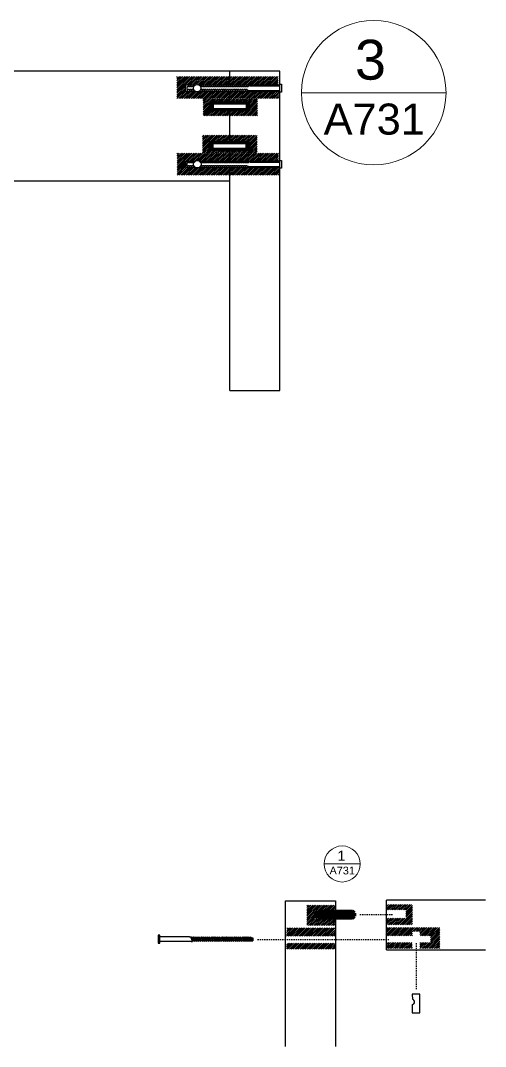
# Model space of a CAD drawing. Header units: centimetres. Extents: x -363 to 1254, y -305 to 549.
# Drawn here: x 755.7 to 802.3, y 146.5 to 249.3 of the extents above; entities that cross this region are included whole.
import ezdxf
from ezdxf.enums import TextEntityAlignment as Align

# ---------------------------------------------------------------- set-up
doc = ezdxf.new("R2010")
doc.units = ezdxf.units.CM
doc.header["$MEASUREMENT"] = 0
doc.linetypes.add('HIDDEN2', pattern=[0.1875, 0.125, -0.0625])
doc.layers.add('A-ANNO-SYMB', color=2, linetype='Continuous', lineweight=18)
for name, color, linetype in [('A-furn', 8, 'Continuous'), ('Lineeprosp', 6, 'Continuous'), ('retini', 245, 'Continuous'), ('viti', 3, 'Continuous'), ('viti e cerniere', 3, 'Continuous')]:
    doc.layers.add(name, color=color, linetype=linetype)
doc.styles.get("Standard").update_dxf_attribs({"font": 'Arial.ttf'})

# ---------------------------------------------------------------- blocks, each defined once
blk = doc.blocks.new('tassello')
at = {"layer": 'viti e cerniere', "linetype": 'ByBlock', "lineweight": 100}
for p, q in [((0, 0.51), (0.21, 0.7)), ((0, 0.51), (0, 0.18)), ((0.21, 0), (0, 0.18)), ((0.21, 0.7), (3.71, 0.7)), ((0.21, 0.7), (0.21, 0)), ((0.21, 0.7), (0.21, 0.52)), ((0.21, 0.52), (0.75, 0.52)), ((0.21, 0.35), (0.9, 0.35)), ((0.9, 0.17), (0.21, 0.17)), ((0.75, 0.52), (3.71, 0.52)), ((0.9, 0.35), (0.9, 0.35)), ((0.9, 0.35), (3.71, 0.35)), ((0.9, 0.17), (3.71, 0.17)), ((3.92, 0.51), (3.71, 0.7)), ((3.71, 0.7), (3.71, 0)), ((3.71, 0), (3.92, 0.18)), ((3.92, 0.51), (3.92, 0.18)), ((3.71, 0), (0.21, 0))]:
    blk.add_line(p, q, dxfattribs=at)

msp = doc.modelspace()

# ---------------------------------------------------------------- hatches: boundary and pattern name
at = {"layer": 'retini'}
h = msp.add_hatch(dxfattribs=at)
h.set_pattern_fill('ANSI31', color=256, angle=180)
h.set_pattern_definition([(225, (1386.3589, 403.39224), (0.088388348, -0.088388348), [])])
h.paths.add_polyline_path([(776.7, 241.53), (781.61, 241.53), (781.65, 242.26), (776.7, 242.26)])
h.paths.add_polyline_path([(776.7, 242.93), (781.57, 242.93), (781.57, 243.72), (776.7, 243.72)])
edge = h.paths.add_edge_path()
edge.add_arc((773.45, 242.59), 0.371, 244.0688, 295.9312)
edge.add_line((773.61, 242.26), (776.7, 242.26))
edge.add_line((776.7, 242.26), (776.7, 241.53))
edge.add_line((776.7, 241.53), (771.41, 241.53))
edge.add_line((771.41, 241.53), (771.41, 243.72))
edge.add_line((771.41, 243.72), (776.7, 243.72))
edge.add_line((776.7, 243.72), (776.7, 242.93))
edge.add_line((776.7, 242.93), (773.6, 242.93))
edge.add_arc((773.45, 242.59), 0.371, 425.1507, 474.8493)
edge.add_line((773.29, 242.93), (772.29, 242.93))
edge.add_line((772.29, 242.93), (772.29, 242.26))
edge.add_line((772.29, 242.26), (773.29, 242.26))
h = msp.add_hatch(dxfattribs=at)
h.set_pattern_fill('ANSI31', color=256, angle=180)
h.set_pattern_definition([(225, (1386.28938, 403.98248), (0.088388348, -0.088388348), [])])
h.paths.add_polyline_path([(776.64, 241.15), (778.7, 241.15), (778.7, 240.31), (776.64, 240.31), (776.64, 239.78), (779.5, 239.78), (779.49, 241.54), (776.64, 241.48)])
h.paths.add_polyline_path([(774.03, 239.78), (776.64, 239.78), (776.64, 240.31), (774.7, 240.31), (774.7, 241.15), (776.64, 241.15), (776.64, 241.48), (774.03, 241.53)])
h = msp.add_hatch(dxfattribs=at)
h.set_pattern_fill('ANSI31', color=256, angle=180)
h.set_pattern_definition([(225, (1386.22924, 400.02165), (0.088388348, -0.088388348), [])])
h.paths.add_polyline_path([(776.58, 237.19), (778.64, 237.19), (778.64, 236.35), (776.58, 236.35), (776.58, 236.08), (779.44, 236.04), (779.44, 237.85), (776.57, 237.85)])
h.paths.add_polyline_path([(773.97, 236.04), (776.58, 236.08), (776.58, 236.35), (774.64, 236.35), (774.64, 237.19), (776.58, 237.19), (776.57, 237.85), (773.97, 237.85)])
h = msp.add_hatch(dxfattribs=at)
h.set_pattern_fill('ANSI31', color=256, angle=180)
h.set_pattern_definition([(225, (1386.38107, 395.71001), (0.088388348, -0.088388348), [])])
h.paths.add_polyline_path([(776.73, 233.85), (781.64, 233.85), (781.68, 234.58), (776.72, 234.58)])
h.paths.add_polyline_path([(776.72, 235.25), (781.6, 235.25), (781.6, 236.04), (776.72, 236.04)])
edge = h.paths.add_edge_path()
edge.add_arc((773.47, 234.91), 0.371, 244.0688, 295.9312)
edge.add_line((773.63, 234.58), (776.72, 234.58))
edge.add_line((776.72, 234.58), (776.73, 233.85))
edge.add_line((776.73, 233.85), (771.43, 233.85))
edge.add_line((771.43, 233.85), (771.43, 236.04))
edge.add_line((771.43, 236.04), (776.72, 236.04))
edge.add_line((776.72, 236.04), (776.72, 235.25))
edge.add_line((776.72, 235.25), (773.63, 235.25))
edge.add_arc((773.47, 234.91), 0.371, 425.1507, 474.8493)
edge.add_line((773.31, 235.25), (772.32, 235.25))
edge.add_line((772.32, 235.25), (772.32, 234.58))
edge.add_line((772.32, 234.58), (773.31, 234.58))

# ---------------------------------------------------------------- linework, layer by layer
at = {"layer": 'A-ANNO-SYMB', "linetype": 'Continuous', "lineweight": 20}
for centre, radius in [((791.14, 242.11), 7.24), ((787.97, 164.76), 1.81)]:
    msp.add_circle(centre, radius, dxfattribs=at)
at = {"layer": 'A-furn'}
for p, q in [((781.72, 244.26), (577.72, 244.26)), ((776.72, 242.9), (776.72, 244.26)), ((781.72, 212.26), (781.72, 244.26)), ((776.72, 241.16), (776.72, 242.24)), ((776.72, 237.17), (776.72, 240.33)), ((776.72, 235.23), (776.72, 236.34)), ((776.72, 212.26), (776.72, 234.58)), ((577.72, 233.26), (776.72, 233.26)), ((776.72, 212.26), (781.72, 212.26)), ((782.29, 146.46), (782.29, 161.08)), ((782.29, 161.08), (787.29, 161.08)), ((787.29, 161.08), (787.32, 146.46)), ((802.33, 161.14), (792.41, 161.14)), ((792.42, 156.14), (792.41, 161.14)), ((792.42, 156.14), (802.33, 156.14))]:
    msp.add_line(p, q, dxfattribs=at)
at = {"layer": 'A-furn', "linetype": 'Continuous', "lineweight": 20}
for p, q in [((783.9, 242.11), (798.38, 242.11)), ((786.16, 164.76), (789.78, 164.76))]:
    msp.add_line(p, q, dxfattribs=at)
at = {"layer": 'Lineeprosp'}
for p, q in [((772.29, 242.24), (772.29, 242.9)), ((772.29, 242.9), (773.26, 242.89)), ((773.61, 242.9), (781.7, 242.9)), ((773.26, 242.24), (772.29, 242.24)), ((781.7, 242.24), (773.62, 242.24)), ((774.7, 241.16), (774.7, 240.33)), ((778.7, 241.16), (774.7, 241.16)), ((778.7, 240.33), (778.7, 241.16)), ((774.7, 240.33), (778.7, 240.33)), ((774.66, 237.18), (774.66, 236.34)), ((778.65, 237.17), (774.66, 237.18)), ((778.65, 236.34), (778.65, 237.17)), ((774.66, 236.34), (778.65, 236.34)), ((772.31, 234.6), (772.31, 235.25)), ((772.31, 235.25), (773.28, 235.25)), ((773.28, 234.6), (772.31, 234.6)), ((773.63, 235.26), (781.72, 235.25)), ((781.72, 234.6), (773.64, 234.6))]:
    msp.add_line(p, q, dxfattribs=at)
at = {"layer": 'retini', "linetype": 'Continuous'}
for p, q in [((784.44, 160.57), (784.5, 160.63)), ((784.44, 160.39), (784.67, 160.63)), ((784.44, 160.21), (784.85, 160.63)), ((784.44, 160.04), (785.03, 160.63)), ((784.44, 159.86), (785.2, 160.63)), ((784.44, 159.68), (785.38, 160.63)), ((784.44, 159.51), (785.56, 160.63)), ((784.44, 159.33), (785.73, 160.63)), ((785.38, 160.1), (785.91, 160.63)), ((785.56, 160.1), (786.09, 160.63)), ((785.73, 160.1), (786.26, 160.63)), ((785.91, 160.1), (786.44, 160.63)), ((786.09, 160.1), (786.62, 160.63)), ((786.27, 160.1), (786.79, 160.63)), ((786.44, 160.1), (786.97, 160.63)), ((786.62, 160.1), (787.15, 160.63)), ((786.8, 160.1), (787.3, 160.6)), ((787.3, 160.6), (787.32, 160.63)), ((792.41, 160.48), (792.62, 160.68)), ((792.42, 160.3), (792.8, 160.68)), ((792.45, 160.15), (792.97, 160.68)), ((792.62, 160.15), (793.15, 160.68)), ((792.8, 160.15), (793.33, 160.68)), ((792.98, 160.15), (793.5, 160.68)), ((793.15, 160.15), (793.68, 160.68)), ((793.33, 160.15), (793.86, 160.68)), ((793.51, 160.15), (794.03, 160.68)), ((793.68, 160.15), (794.21, 160.68)), ((793.86, 160.15), (794.39, 160.68)), ((794.04, 160.15), (794.57, 160.68)), ((794.21, 160.15), (794.74, 160.68)), ((794.35, 160.12), (794.92, 160.68)), ((794.35, 159.94), (795.02, 160.61)), ((784.44, 159.15), (785.23, 159.95)), ((784.44, 158.98), (785.23, 159.77)), ((784.44, 158.8), (785.23, 159.59)), ((786.97, 160.1), (787.3, 160.42)), ((787.15, 160.1), (787.3, 160.24)), ((793.77, 158.65), (795.02, 159.9)), ((793.95, 158.65), (795.02, 159.73)), ((794.13, 158.65), (795.02, 159.55)), ((794.35, 159.76), (795.02, 160.43)), ((794.35, 159.59), (795.02, 160.26)), ((794.35, 159.41), (795.02, 160.08)), ((784.44, 158.62), (785.23, 159.42)), ((784.59, 158.6), (785.24, 159.25)), ((784.77, 158.6), (785.42, 159.25)), ((784.94, 158.6), (785.6, 159.25)), ((785.12, 158.6), (785.77, 159.25)), ((785.3, 158.6), (785.95, 159.25)), ((785.47, 158.6), (786.13, 159.25)), ((785.65, 158.6), (786.3, 159.25)), ((785.83, 158.6), (786.48, 159.25)), ((786, 158.6), (786.66, 159.25)), ((786.18, 158.6), (786.83, 159.25)), ((786.36, 158.6), (787.01, 159.25)), ((786.53, 158.6), (787.19, 159.25)), ((786.71, 158.6), (787.3, 159.19)), ((786.89, 158.6), (787.3, 159.01)), ((787.06, 158.6), (787.3, 158.83)), ((787.24, 158.6), (787.3, 158.66)), ((792.42, 159.24), (792.48, 159.31)), ((792.42, 159.06), (792.66, 159.31)), ((792.42, 158.89), (792.84, 159.31)), ((792.42, 158.71), (793.01, 159.31)), ((792.54, 158.65), (793.19, 159.31)), ((792.71, 158.65), (793.37, 159.31)), ((792.89, 158.65), (793.54, 159.31)), ((793.07, 158.65), (793.72, 159.31)), ((793.24, 158.65), (793.9, 159.31)), ((793.42, 158.65), (794.07, 159.31)), ((793.6, 158.65), (794.25, 159.31)), ((794.31, 158.65), (795.02, 159.37)), ((794.48, 158.65), (795.02, 159.2)), ((794.66, 158.65), (795.02, 159.02)), ((794.84, 158.65), (795.02, 158.84)), ((795.01, 158.65), (795.02, 158.66)), ((783.22, 158.35), (782.39, 157.52)), ((783.04, 158.35), (782.4, 157.7)), ((782.86, 158.35), (782.41, 157.89)), ((782.69, 158.35), (782.42, 158.08)), ((782.51, 158.35), (782.44, 158.27)), ((783.39, 158.35), (782.56, 157.51)), ((783.57, 158.35), (782.73, 157.51)), ((783.75, 158.35), (782.91, 157.51)), ((783.93, 158.35), (783.09, 157.51)), ((784.1, 158.35), (783.26, 157.51)), ((784.28, 158.35), (783.44, 157.51)), ((784.46, 158.35), (783.62, 157.51)), ((784.63, 158.35), (783.79, 157.51)), ((784.81, 158.35), (783.97, 157.51)), ((784.99, 158.35), (784.15, 157.51)), ((785.16, 158.35), (784.32, 157.51)), ((785.34, 158.35), (784.5, 157.51)), ((785.52, 158.35), (784.68, 157.51)), ((785.69, 158.35), (784.85, 157.51)), ((785.87, 158.35), (785.03, 157.51)), ((786.05, 158.35), (785.21, 157.51)), ((786.22, 158.35), (785.39, 157.51)), ((786.4, 158.35), (785.56, 157.51)), ((786.58, 158.35), (785.74, 157.51)), ((786.75, 158.35), (785.92, 157.51)), ((786.93, 158.35), (786.09, 157.51)), ((787.11, 158.35), (786.27, 157.51)), ((787.28, 158.35), (786.45, 157.51)), ((787.29, 158.17), (786.62, 157.51)), ((787.29, 158), (786.8, 157.51)), ((787.29, 157.82), (786.98, 157.51)), ((787.29, 157.64), (787.15, 157.51)), ((793.11, 158.4), (792.41, 157.7)), ((792.93, 158.4), (792.41, 157.88)), ((792.76, 158.4), (792.41, 158.05)), ((792.58, 158.4), (792.41, 158.23)), ((793.29, 158.4), (792.45, 157.56)), ((793.46, 158.4), (792.63, 157.56)), ((793.64, 158.4), (792.8, 157.56)), ((793.82, 158.4), (792.98, 157.56)), ((793.99, 158.4), (793.16, 157.56)), ((794.17, 158.4), (793.33, 157.56)), ((794.35, 158.4), (793.51, 157.56)), ((794.52, 158.4), (793.69, 157.56)), ((794.7, 158.4), (793.86, 157.56)), ((794.88, 158.4), (794.04, 157.56)), ((795.05, 158.4), (794.22, 157.56)), ((795.23, 158.4), (794.39, 157.56)), ((795.41, 158.4), (794.57, 157.56)), ((795, 157.82), (794.75, 157.56)), ((795, 157.64), (794.92, 157.56)), ((795.59, 158.4), (795.17, 157.99)), ((795.76, 158.4), (795.35, 157.99)), ((795.94, 158.4), (795.52, 157.99)), ((796.12, 158.4), (795.7, 157.99)), ((796.47, 158.4), (795.75, 157.69)), ((796.29, 158.4), (795.75, 157.86)), ((796.65, 158.4), (795.81, 157.56)), ((796.82, 158.4), (795.98, 157.56)), ((797, 158.4), (796.16, 157.56)), ((797.75, 157.74), (796.29, 156.28)), ((797.18, 158.4), (796.34, 157.56)), ((797.75, 157.56), (796.47, 156.28)), ((797.35, 158.4), (796.51, 157.56)), ((797.53, 158.4), (796.69, 157.56)), ((797.71, 158.4), (796.82, 157.52)), ((797.75, 158.27), (796.82, 157.34)), ((797.75, 158.09), (796.82, 157.16)), ((797.75, 157.92), (796.82, 156.99)), ((782.94, 156.83), (782.39, 156.28)), ((782.76, 156.83), (782.39, 156.46)), ((782.58, 156.83), (782.39, 156.63)), ((782.41, 156.83), (782.39, 156.81)), ((783.11, 156.83), (782.51, 156.22)), ((783.29, 156.83), (782.69, 156.22)), ((783.47, 156.83), (782.86, 156.22)), ((783.64, 156.83), (783.04, 156.22)), ((783.82, 156.83), (783.22, 156.22)), ((784, 156.83), (783.39, 156.22)), ((784.17, 156.83), (783.57, 156.22)), ((784.35, 156.83), (783.75, 156.22)), ((784.53, 156.83), (783.93, 156.22)), ((784.7, 156.83), (784.1, 156.22)), ((784.88, 156.83), (784.28, 156.22)), ((785.06, 156.83), (784.46, 156.22)), ((785.23, 156.83), (784.63, 156.22)), ((785.41, 156.83), (784.81, 156.22)), ((785.59, 156.83), (784.99, 156.22)), ((785.76, 156.83), (785.16, 156.22)), ((785.94, 156.83), (785.34, 156.22)), ((786.12, 156.83), (785.52, 156.22)), ((786.3, 156.83), (785.69, 156.22)), ((786.47, 156.83), (785.87, 156.22)), ((786.65, 156.83), (786.05, 156.22)), ((786.83, 156.83), (786.22, 156.22)), ((787, 156.83), (786.4, 156.22)), ((787.18, 156.83), (786.58, 156.22)), ((787.29, 156.76), (786.75, 156.22)), ((787.29, 156.58), (786.93, 156.22)), ((787.29, 156.41), (787.11, 156.22)), ((793.01, 156.88), (792.41, 156.28)), ((792.83, 156.88), (792.41, 156.46)), ((792.65, 156.88), (792.41, 156.64)), ((792.48, 156.88), (792.41, 156.82)), ((793.18, 156.88), (792.58, 156.28)), ((793.36, 156.88), (792.76, 156.28)), ((793.54, 156.88), (792.93, 156.28)), ((793.71, 156.88), (793.11, 156.28)), ((793.89, 156.88), (793.29, 156.28)), ((794.07, 156.88), (793.46, 156.28)), ((794.24, 156.88), (793.64, 156.28)), ((794.42, 156.88), (793.82, 156.28)), ((794.6, 156.88), (793.99, 156.28)), ((794.77, 156.88), (794.17, 156.28)), ((794.95, 156.88), (794.35, 156.28)), ((795, 156.76), (794.52, 156.28)), ((795, 156.58), (794.7, 156.28)), ((795, 156.41), (794.88, 156.28)), ((796.19, 156.88), (795.75, 156.45)), ((796.01, 156.88), (795.75, 156.63)), ((795.83, 156.88), (795.75, 156.8)), ((796.36, 156.88), (795.76, 156.28)), ((796.54, 156.88), (795.94, 156.28)), ((796.72, 156.88), (796.12, 156.28)), ((797.75, 157.39), (796.65, 156.28)), ((797.75, 157.21), (796.82, 156.28)), ((797.75, 157.03), (797, 156.28)), ((797.75, 156.86), (797.18, 156.28)), ((797.75, 156.68), (797.35, 156.28)), ((797.75, 156.5), (797.53, 156.28)), ((787.29, 156.23), (787.28, 156.22)), ((797.75, 156.32), (797.71, 156.28))]:
    msp.add_line(p, q, dxfattribs=at)
at = {"layer": 'viti'}
for p, q in [((772.66, 242.43), (772.54, 242.43)), ((772.86, 242.43), (772.75, 242.43)), ((773.07, 242.43), (772.95, 242.43)), ((773.9, 242.43), (773.78, 242.43)), ((774.1, 242.43), (773.99, 242.43)), ((774.31, 242.43), (774.19, 242.43)), ((774.52, 242.43), (774.4, 242.43)), ((774.72, 242.43), (774.61, 242.43)), ((774.93, 242.43), (774.81, 242.43)), ((775.14, 242.43), (775.02, 242.43)), ((775.34, 242.43), (775.23, 242.43)), ((775.55, 242.43), (775.44, 242.43)), ((775.76, 242.43), (775.64, 242.43)), ((775.97, 242.43), (775.85, 242.43)), ((776.17, 242.43), (776.06, 242.43)), ((776.38, 242.43), (776.26, 242.43)), ((776.59, 242.43), (776.47, 242.43)), ((776.79, 242.43), (776.68, 242.43)), ((777, 242.43), (776.88, 242.43)), ((777.21, 242.43), (777.09, 242.43)), ((777.41, 242.43), (777.3, 242.43)), ((777.62, 242.43), (777.5, 242.43)), ((777.83, 242.43), (777.71, 242.43)), ((778.03, 242.43), (777.92, 242.43)), ((778.24, 242.43), (778.12, 242.43)), ((772.68, 234.78), (772.56, 234.78)), ((772.88, 234.78), (772.77, 234.78)), ((773.09, 234.78), (772.97, 234.78)), ((773.92, 234.78), (773.8, 234.78)), ((774.13, 234.78), (774.01, 234.78)), ((774.33, 234.78), (774.22, 234.78)), ((774.54, 234.78), (774.42, 234.78)), ((774.75, 234.78), (774.63, 234.78)), ((774.95, 234.78), (774.84, 234.78)), ((775.16, 234.78), (775.04, 234.78)), ((775.37, 234.78), (775.25, 234.78)), ((775.57, 234.78), (775.46, 234.78)), ((775.78, 234.78), (775.66, 234.78)), ((775.99, 234.78), (775.87, 234.78)), ((776.19, 234.78), (776.08, 234.78)), ((776.4, 234.78), (776.28, 234.78)), ((776.61, 234.78), (776.49, 234.78)), ((776.82, 234.78), (776.7, 234.78)), ((777.02, 234.78), (776.91, 234.78)), ((777.23, 234.78), (777.11, 234.78)), ((777.44, 234.78), (777.32, 234.78)), ((777.64, 234.78), (777.53, 234.78)), ((777.85, 234.78), (777.73, 234.78)), ((778.06, 234.78), (777.94, 234.78)), ((778.26, 234.78), (778.15, 234.78)), ((795.75, 151.7), (795, 151.7)), ((795, 151.7), (795.01, 151.18)), ((795.75, 149.83), (795.75, 151.7)), ((795, 150.65), (795, 149.83)), ((795, 149.83), (795.75, 149.83))]:
    msp.add_line(p, q, dxfattribs=at)
at = {"layer": 'viti', "linetype": 'HIDDEN2'}
for p, q in [((789.75, 159.68), (793.05, 159.68)), ((779.49, 157.18), (792.69, 157.18)), ((795.41, 152.19), (795.41, 156.82))]:
    msp.add_line(p, q, dxfattribs=at)
at = {"layer": 'viti'}
for centre in [(773.44, 242.57), (773.46, 234.93)]:
    msp.add_circle(centre, 0.371, dxfattribs=at)
msp.add_arc((794.95, 150.92), 0.274, 281.6018, 77.9586, dxfattribs=at)
at = {"layer": 'viti e cerniere'}
for p, q in [((772.52, 242.71), (772.4, 242.71)), ((772.4, 242.71), (772.4, 242.42)), ((772.4, 242.42), (772.45, 242.43)), ((772.45, 242.43), (772.45, 242.34)), ((772.54, 242.43), (772.45, 242.34)), ((772.61, 242.8), (772.52, 242.71)), ((772.61, 242.8), (772.61, 242.71)), ((772.73, 242.71), (772.61, 242.71)), ((772.66, 242.43), (772.66, 242.34)), ((772.75, 242.43), (772.66, 242.34)), ((772.82, 242.8), (772.73, 242.71)), ((772.82, 242.8), (772.82, 242.71)), ((772.94, 242.71), (772.82, 242.71)), ((772.86, 242.43), (772.86, 242.34)), ((772.95, 242.43), (772.86, 242.34)), ((773.03, 242.8), (772.94, 242.71)), ((773.03, 242.8), (773.03, 242.71)), ((773.1, 242.71), (773.03, 242.71)), ((773.07, 242.43), (773.07, 242.34)), ((773.86, 242.8), (773.86, 242.71)), ((773.97, 242.71), (773.86, 242.71)), ((773.9, 242.43), (773.9, 242.34)), ((773.99, 242.43), (773.9, 242.34)), ((774.06, 242.8), (773.97, 242.71)), ((774.06, 242.8), (774.06, 242.71)), ((774.18, 242.71), (774.06, 242.71)), ((774.1, 242.43), (774.1, 242.34)), ((774.19, 242.43), (774.1, 242.34)), ((774.27, 242.8), (774.18, 242.71)), ((774.27, 242.8), (774.27, 242.71)), ((774.39, 242.71), (774.27, 242.71)), ((774.31, 242.43), (774.31, 242.34)), ((774.4, 242.43), (774.31, 242.34)), ((774.48, 242.8), (774.39, 242.71)), ((774.48, 242.8), (774.48, 242.71)), ((774.59, 242.71), (774.48, 242.71)), ((774.52, 242.43), (774.52, 242.34)), ((774.61, 242.43), (774.52, 242.34)), ((774.68, 242.8), (774.59, 242.71)), ((774.68, 242.8), (774.68, 242.71)), ((774.8, 242.71), (774.68, 242.71)), ((774.72, 242.43), (774.72, 242.34)), ((774.81, 242.43), (774.72, 242.34)), ((774.89, 242.8), (774.8, 242.71)), ((774.89, 242.8), (774.89, 242.71)), ((775.01, 242.71), (774.89, 242.71)), ((774.93, 242.43), (774.93, 242.34)), ((775.02, 242.43), (774.93, 242.34)), ((775.1, 242.8), (775.01, 242.71)), ((775.1, 242.8), (775.1, 242.71)), ((775.21, 242.71), (775.1, 242.71)), ((775.14, 242.43), (775.14, 242.34)), ((775.23, 242.43), (775.14, 242.34)), ((775.3, 242.8), (775.21, 242.71)), ((775.3, 242.8), (775.3, 242.71)), ((775.42, 242.71), (775.3, 242.71)), ((775.34, 242.43), (775.34, 242.34)), ((775.44, 242.43), (775.34, 242.34)), ((775.51, 242.8), (775.42, 242.71)), ((775.51, 242.8), (775.51, 242.71)), ((775.63, 242.71), (775.51, 242.71)), ((775.55, 242.43), (775.55, 242.34)), ((775.64, 242.43), (775.55, 242.34)), ((775.72, 242.8), (775.63, 242.71)), ((775.72, 242.8), (775.72, 242.71)), ((775.83, 242.71), (775.72, 242.71)), ((775.76, 242.43), (775.76, 242.34)), ((775.85, 242.43), (775.76, 242.34)), ((775.92, 242.8), (775.83, 242.71)), ((775.92, 242.8), (775.92, 242.71)), ((776.04, 242.71), (775.92, 242.71)), ((775.97, 242.43), (775.97, 242.34)), ((776.06, 242.43), (775.97, 242.34)), ((776.13, 242.8), (776.04, 242.71)), ((776.13, 242.8), (776.13, 242.71)), ((776.25, 242.71), (776.13, 242.71)), ((776.17, 242.43), (776.17, 242.34)), ((776.26, 242.43), (776.17, 242.34)), ((776.34, 242.8), (776.25, 242.71)), ((776.34, 242.8), (776.34, 242.71)), ((776.46, 242.71), (776.34, 242.71)), ((776.38, 242.43), (776.38, 242.34)), ((776.47, 242.43), (776.38, 242.34)), ((776.55, 242.8), (776.46, 242.71)), ((776.55, 242.8), (776.55, 242.71)), ((776.66, 242.71), (776.55, 242.71)), ((776.59, 242.43), (776.59, 242.34)), ((776.68, 242.43), (776.59, 242.34)), ((776.75, 242.8), (776.66, 242.71)), ((776.75, 242.8), (776.75, 242.71)), ((776.87, 242.71), (776.75, 242.71)), ((776.79, 242.43), (776.79, 242.34)), ((776.88, 242.43), (776.79, 242.34)), ((776.96, 242.8), (776.87, 242.71)), ((776.96, 242.8), (776.96, 242.71)), ((777.08, 242.71), (776.96, 242.71)), ((777, 242.43), (777, 242.34)), ((777.09, 242.43), (777, 242.34)), ((777.17, 242.8), (777.08, 242.71)), ((777.17, 242.8), (777.17, 242.71)), ((777.28, 242.71), (777.17, 242.71)), ((777.21, 242.43), (777.21, 242.34)), ((777.3, 242.43), (777.21, 242.34)), ((777.37, 242.8), (777.28, 242.71)), ((777.37, 242.8), (777.37, 242.71)), ((777.49, 242.71), (777.37, 242.71)), ((777.41, 242.43), (777.41, 242.34)), ((777.5, 242.43), (777.41, 242.34)), ((777.58, 242.8), (777.49, 242.71)), ((777.58, 242.8), (777.58, 242.71)), ((777.7, 242.71), (777.58, 242.71)), ((777.62, 242.43), (777.62, 242.34)), ((777.71, 242.43), (777.62, 242.34)), ((777.79, 242.8), (777.7, 242.71)), ((777.79, 242.8), (777.79, 242.71)), ((777.9, 242.71), (777.79, 242.71)), ((777.83, 242.43), (777.83, 242.34)), ((777.92, 242.43), (777.83, 242.34)), ((777.99, 242.8), (777.9, 242.71)), ((777.99, 242.8), (777.99, 242.71)), ((778.11, 242.71), (777.99, 242.71)), ((778.03, 242.43), (778.03, 242.34)), ((778.12, 242.43), (778.03, 242.34)), ((778.2, 242.8), (778.11, 242.71)), ((778.2, 242.8), (778.2, 242.71)), ((778.32, 242.71), (778.2, 242.71)), ((778.24, 242.43), (778.24, 242.34)), ((778.33, 242.43), (778.24, 242.34)), ((778.41, 242.8), (778.32, 242.71)), ((778.45, 242.43), (778.33, 242.43)), ((778.41, 242.8), (778.41, 242.71)), ((778.52, 242.71), (778.41, 242.71)), ((778.45, 242.43), (778.45, 242.34)), ((778.56, 242.34), (778.45, 242.34)), ((778.61, 242.8), (778.52, 242.71)), ((778.56, 242.34), (781.72, 242.34)), ((778.73, 242.8), (778.61, 242.8)), ((778.73, 242.8), (781.72, 242.8)), ((772.55, 235.07), (772.42, 235.07)), ((772.42, 235.07), (772.42, 234.78)), ((772.42, 234.78), (772.47, 234.78)), ((772.47, 234.78), (772.47, 234.7)), ((772.56, 234.78), (772.47, 234.7)), ((772.64, 235.16), (772.55, 235.07)), ((772.64, 235.16), (772.64, 235.07)), ((772.75, 235.07), (772.64, 235.07)), ((772.68, 234.78), (772.68, 234.7)), ((772.77, 234.78), (772.68, 234.7)), ((772.84, 235.16), (772.75, 235.07)), ((772.84, 235.16), (772.84, 235.07)), ((772.96, 235.07), (772.84, 235.07)), ((772.88, 234.78), (772.88, 234.7)), ((772.97, 234.78), (772.88, 234.7)), ((773.05, 235.16), (772.96, 235.07)), ((773.05, 235.16), (773.05, 235.07)), ((773.12, 235.07), (773.05, 235.07)), ((773.09, 234.78), (773.09, 234.7)), ((773.88, 235.16), (773.88, 235.07)), ((774, 235.07), (773.88, 235.07)), ((773.92, 234.78), (773.92, 234.7)), ((774.01, 234.78), (773.92, 234.7)), ((774.09, 235.16), (774, 235.07)), ((774.09, 235.16), (774.09, 235.07)), ((774.2, 235.07), (774.09, 235.07)), ((774.13, 234.78), (774.13, 234.7)), ((774.22, 234.78), (774.13, 234.7)), ((774.29, 235.16), (774.2, 235.07)), ((774.29, 235.16), (774.29, 235.07)), ((774.41, 235.07), (774.29, 235.07)), ((774.33, 234.78), (774.33, 234.7)), ((774.42, 234.78), (774.33, 234.7)), ((774.5, 235.16), (774.41, 235.07)), ((774.5, 235.16), (774.5, 235.07)), ((774.62, 235.07), (774.5, 235.07)), ((774.54, 234.78), (774.54, 234.7)), ((774.63, 234.78), (774.54, 234.7)), ((774.71, 235.16), (774.62, 235.07)), ((774.71, 235.16), (774.71, 235.07)), ((774.82, 235.07), (774.71, 235.07)), ((774.75, 234.78), (774.75, 234.7)), ((774.84, 234.78), (774.75, 234.7)), ((774.91, 235.16), (774.82, 235.07)), ((774.91, 235.16), (774.91, 235.07)), ((775.03, 235.07), (774.91, 235.07)), ((774.95, 234.78), (774.95, 234.7)), ((775.04, 234.78), (774.95, 234.7)), ((775.12, 235.16), (775.03, 235.07)), ((775.12, 235.16), (775.12, 235.07)), ((775.24, 235.07), (775.12, 235.07)), ((775.16, 234.78), (775.16, 234.7)), ((775.25, 234.78), (775.16, 234.7)), ((775.33, 235.16), (775.24, 235.07)), ((775.33, 235.16), (775.33, 235.07)), ((775.44, 235.07), (775.33, 235.07)), ((775.37, 234.78), (775.37, 234.7)), ((775.46, 234.78), (775.37, 234.7)), ((775.53, 235.16), (775.44, 235.07)), ((775.53, 235.16), (775.53, 235.07)), ((775.65, 235.07), (775.53, 235.07)), ((775.57, 234.78), (775.57, 234.7)), ((775.66, 234.78), (775.57, 234.7)), ((775.74, 235.16), (775.65, 235.07)), ((775.74, 235.16), (775.74, 235.07)), ((775.86, 235.07), (775.74, 235.07)), ((775.78, 234.78), (775.78, 234.7)), ((775.87, 234.78), (775.78, 234.7)), ((775.95, 235.16), (775.86, 235.07)), ((775.95, 235.16), (775.95, 235.07)), ((776.06, 235.07), (775.95, 235.07)), ((775.99, 234.78), (775.99, 234.7)), ((776.08, 234.78), (775.99, 234.7)), ((776.15, 235.16), (776.06, 235.07)), ((776.15, 235.16), (776.15, 235.07)), ((776.27, 235.07), (776.15, 235.07)), ((776.19, 234.78), (776.19, 234.7)), ((776.28, 234.78), (776.19, 234.7)), ((776.36, 235.16), (776.27, 235.07)), ((776.36, 235.16), (776.36, 235.07)), ((776.48, 235.07), (776.36, 235.07)), ((776.4, 234.78), (776.4, 234.7)), ((776.49, 234.78), (776.4, 234.7)), ((776.57, 235.16), (776.48, 235.07)), ((776.57, 235.16), (776.57, 235.07)), ((776.68, 235.07), (776.57, 235.07)), ((776.61, 234.78), (776.61, 234.7)), ((776.7, 234.78), (776.61, 234.7)), ((776.77, 235.16), (776.68, 235.07)), ((776.77, 235.16), (776.77, 235.07)), ((776.89, 235.07), (776.77, 235.07)), ((776.82, 234.78), (776.82, 234.7)), ((776.91, 234.78), (776.82, 234.7)), ((776.98, 235.16), (776.89, 235.07)), ((776.98, 235.16), (776.98, 235.07)), ((777.1, 235.07), (776.98, 235.07)), ((777.02, 234.78), (777.02, 234.7)), ((777.11, 234.78), (777.02, 234.7)), ((777.19, 235.16), (777.1, 235.07)), ((777.19, 235.16), (777.19, 235.07)), ((777.31, 235.07), (777.19, 235.07)), ((777.23, 234.78), (777.23, 234.7)), ((777.32, 234.78), (777.23, 234.7)), ((777.4, 235.16), (777.31, 235.07)), ((777.4, 235.16), (777.4, 235.07)), ((777.51, 235.07), (777.4, 235.07)), ((777.44, 234.78), (777.44, 234.7)), ((777.53, 234.78), (777.44, 234.7)), ((777.6, 235.16), (777.51, 235.07)), ((777.6, 235.16), (777.6, 235.07)), ((777.72, 235.07), (777.6, 235.07)), ((777.64, 234.78), (777.64, 234.7)), ((777.73, 234.78), (777.64, 234.7)), ((777.81, 235.16), (777.72, 235.07)), ((777.81, 235.16), (777.81, 235.07)), ((777.93, 235.07), (777.81, 235.07)), ((777.85, 234.78), (777.85, 234.7)), ((777.94, 234.78), (777.85, 234.7)), ((778.02, 235.16), (777.93, 235.07)), ((778.02, 235.16), (778.02, 235.07)), ((778.13, 235.07), (778.02, 235.07)), ((778.06, 234.78), (778.06, 234.7)), ((778.15, 234.78), (778.06, 234.7)), ((778.22, 235.16), (778.13, 235.07)), ((778.22, 235.16), (778.22, 235.07)), ((778.34, 235.07), (778.22, 235.07)), ((778.26, 234.78), (778.26, 234.7)), ((778.35, 234.78), (778.26, 234.7)), ((778.43, 235.16), (778.34, 235.07)), ((778.47, 234.78), (778.35, 234.78)), ((778.43, 235.16), (778.43, 235.07)), ((778.55, 235.07), (778.43, 235.07)), ((778.47, 234.78), (778.47, 234.7)), ((778.59, 234.7), (778.47, 234.7)), ((778.64, 235.16), (778.55, 235.07)), ((778.59, 234.7), (781.74, 234.7)), ((778.75, 235.16), (778.64, 235.16)), ((778.75, 235.16), (781.74, 235.16)), ((772.68, 157.44), (769.69, 157.44)), ((772.68, 157.44), (772.8, 157.44)), ((772.8, 157.44), (772.89, 157.35)), ((772.96, 156.98), (772.8, 157.44)), ((772.85, 156.98), (769.69, 156.98)), ((772.85, 156.98), (772.96, 156.98)), ((772.89, 157.35), (773, 157.35)), ((772.89, 157.35), (772.96, 157.07)), ((772.96, 157.07), (773.08, 157.07)), ((772.96, 157.07), (772.96, 156.98)), ((773.09, 157.35), (773.21, 157.35)), ((773.3, 157.35), (773.42, 157.35)), ((773.51, 157.35), (773.62, 157.35)), ((773.71, 157.35), (773.83, 157.35)), ((773.92, 157.35), (774.04, 157.35)), ((774.13, 157.35), (774.25, 157.35)), ((774.34, 157.35), (774.45, 157.35)), ((774.54, 157.35), (774.66, 157.35)), ((774.75, 157.35), (774.87, 157.35)), ((774.96, 157.35), (775.07, 157.35)), ((775.16, 157.35), (775.28, 157.35)), ((775.37, 157.35), (775.49, 157.35)), ((775.58, 157.35), (775.69, 157.35)), ((775.78, 157.35), (775.9, 157.35)), ((775.99, 157.35), (776.11, 157.35)), ((776.2, 157.35), (776.31, 157.35)), ((776.4, 157.35), (776.52, 157.35)), ((776.61, 157.35), (776.73, 157.35)), ((776.82, 157.35), (776.93, 157.35)), ((777.02, 157.35), (777.14, 157.35)), ((777.23, 157.35), (777.35, 157.35)), ((777.44, 157.35), (777.56, 157.35)), ((777.65, 157.35), (777.76, 157.35)), ((777.85, 157.35), (777.97, 157.35)), ((778.06, 157.35), (778.18, 157.35)), ((778.27, 157.35), (778.38, 157.35)), ((778.47, 157.35), (778.59, 157.35)), ((778.68, 157.35), (778.8, 157.35)), ((778.89, 157.35), (779.01, 157.35)), ((779.01, 157.06), (778.96, 157.07)), ((779.01, 157.35), (779.01, 157.06))]:
    msp.add_line(p, q, dxfattribs=at)
at = {"layer": 'viti e cerniere', "linetype": 'ByBlock', "lineweight": 100}
for p, q in [((774.75, 240.92), (774.96, 241.1)), ((774.75, 240.92), (774.75, 240.58)), ((774.96, 241.1), (778.46, 241.1)), ((774.96, 241.1), (774.96, 240.4)), ((774.96, 241.1), (774.96, 240.93)), ((778.67, 240.92), (778.46, 241.1)), ((778.46, 241.1), (778.46, 240.4)), ((778.67, 240.92), (778.67, 240.58)), ((774.96, 240.4), (774.75, 240.58)), ((778.46, 240.4), (774.96, 240.4)), ((778.46, 240.4), (778.67, 240.58)), ((774.71, 236.93), (774.92, 237.12)), ((774.71, 236.93), (774.71, 236.59)), ((774.92, 237.12), (778.42, 237.12)), ((774.92, 237.12), (774.92, 236.42)), ((774.92, 237.12), (774.92, 236.94)), ((778.62, 236.93), (778.42, 237.12)), ((778.42, 237.12), (778.42, 236.42)), ((778.62, 236.93), (778.62, 236.59)), ((774.92, 236.42), (774.71, 236.59)), ((778.42, 236.42), (774.92, 236.42)), ((778.42, 236.42), (778.62, 236.59))]:
    msp.add_line(p, q, dxfattribs=at)
at = {"layer": 'viti e cerniere'}
for points in [[(781.72, 242.97), (781.88, 242.97), (781.88, 242.18), (781.72, 242.18)], [(781.74, 235.32), (781.9, 235.32), (781.9, 234.53), (781.74, 234.53)], [(769.69, 157.61), (769.53, 157.61), (769.53, 156.82), (769.69, 156.82)]]:
    msp.add_lwpolyline(points, close=True, dxfattribs=at)
for points in [[(773.12, 242.39), (773.07, 242.34)], [(773.86, 242.8), (773.78, 242.73)], [(773.14, 234.74), (773.09, 234.7)], [(773.88, 235.16), (773.8, 235.09)], [(773, 157.44), (773.09, 157.35), (773.17, 157.07), (773.17, 156.98), (773, 157.44), (773, 157.35), (773.08, 157.07), (773.17, 156.98)], [(773.21, 157.44), (773.3, 157.35), (773.38, 157.07), (773.38, 156.98), (773.21, 157.44), (773.21, 157.35), (773.29, 157.07), (773.38, 156.98)], [(773.42, 157.44), (773.51, 157.35), (773.58, 157.07), (773.58, 156.98), (773.42, 157.44), (773.42, 157.35), (773.49, 157.07), (773.58, 156.98)], [(773.62, 157.44), (773.71, 157.35), (773.79, 157.07), (773.79, 156.98), (773.62, 157.44), (773.62, 157.35), (773.7, 157.07), (773.79, 156.98)], [(773.83, 157.44), (773.92, 157.35), (774, 157.07), (774, 156.98), (773.83, 157.44), (773.83, 157.35), (773.91, 157.07), (774, 156.98)], [(774.04, 157.44), (774.13, 157.35), (774.2, 157.07), (774.2, 156.98), (774.04, 157.44), (774.04, 157.35), (774.11, 157.07), (774.2, 156.98)], [(774.25, 157.44), (774.34, 157.35), (774.41, 157.07), (774.41, 156.98), (774.25, 157.44), (774.25, 157.35), (774.32, 157.07), (774.41, 156.98)], [(774.45, 157.44), (774.54, 157.35), (774.62, 157.07), (774.62, 156.98), (774.45, 157.44), (774.45, 157.35), (774.53, 157.07), (774.62, 156.98)], [(774.66, 157.44), (774.75, 157.35), (774.83, 157.07), (774.83, 156.98), (774.66, 157.44), (774.66, 157.35), (774.73, 157.07), (774.83, 156.98)], [(774.87, 157.44), (774.96, 157.35), (775.03, 157.07), (775.03, 156.98), (774.87, 157.44), (774.87, 157.35), (774.94, 157.07), (775.03, 156.98)], [(775.07, 157.44), (775.16, 157.35), (775.24, 157.07), (775.24, 156.98), (775.07, 157.44), (775.07, 157.35), (775.15, 157.07), (775.24, 156.98)], [(775.28, 157.44), (775.37, 157.35), (775.45, 157.07), (775.45, 156.98), (775.28, 157.44), (775.28, 157.35), (775.36, 157.07), (775.45, 156.98)], [(775.49, 157.44), (775.58, 157.35), (775.65, 157.07), (775.65, 156.98), (775.49, 157.44), (775.49, 157.35), (775.56, 157.07), (775.65, 156.98)], [(775.69, 157.44), (775.78, 157.35), (775.86, 157.07), (775.86, 156.98), (775.69, 157.44), (775.69, 157.35), (775.77, 157.07), (775.86, 156.98)], [(775.9, 157.44), (775.99, 157.35), (776.07, 157.07), (776.07, 156.98), (775.9, 157.44), (775.9, 157.35), (775.98, 157.07), (776.07, 156.98)], [(776.11, 157.44), (776.2, 157.35), (776.27, 157.07), (776.27, 156.98), (776.11, 157.44), (776.11, 157.35), (776.18, 157.07), (776.27, 156.98)], [(776.31, 157.44), (776.4, 157.35), (776.48, 157.07), (776.48, 156.98), (776.31, 157.44), (776.31, 157.35), (776.39, 157.07), (776.48, 156.98)], [(776.52, 157.44), (776.61, 157.35), (776.69, 157.07), (776.69, 156.98), (776.52, 157.44), (776.52, 157.35), (776.6, 157.07), (776.69, 156.98)], [(776.73, 157.44), (776.82, 157.35), (776.89, 157.07), (776.89, 156.98), (776.73, 157.44), (776.73, 157.35), (776.8, 157.07), (776.89, 156.98)], [(776.93, 157.44), (777.02, 157.35), (777.1, 157.07), (777.1, 156.98), (776.93, 157.44), (776.93, 157.35), (777.01, 157.07), (777.1, 156.98)], [(777.14, 157.44), (777.23, 157.35), (777.31, 157.07), (777.31, 156.98), (777.14, 157.44), (777.14, 157.35), (777.22, 157.07), (777.31, 156.98)], [(777.35, 157.44), (777.44, 157.35), (777.51, 157.07), (777.51, 156.98), (777.35, 157.44), (777.35, 157.35), (777.42, 157.07), (777.51, 156.98)], [(777.56, 157.44), (777.65, 157.35), (777.72, 157.07), (777.72, 156.98), (777.56, 157.44), (777.56, 157.35), (777.63, 157.07), (777.72, 156.98)], [(777.76, 157.44), (777.85, 157.35), (777.93, 157.07), (777.93, 156.98), (777.76, 157.44), (777.76, 157.35), (777.84, 157.07), (777.93, 156.98)], [(777.97, 157.44), (778.06, 157.35), (778.14, 157.07), (778.14, 156.98), (777.97, 157.44), (777.97, 157.35), (778.05, 157.07), (778.14, 156.98)], [(778.18, 157.44), (778.27, 157.35), (778.34, 157.07), (778.34, 156.98), (778.18, 157.44), (778.18, 157.35), (778.25, 157.07), (778.34, 156.98)], [(778.38, 157.44), (778.47, 157.35), (778.55, 157.07), (778.55, 156.98), (778.38, 157.44), (778.38, 157.35), (778.46, 157.07), (778.55, 156.98)], [(778.59, 157.44), (778.68, 157.35), (778.76, 157.07), (778.76, 156.98), (778.59, 157.44), (778.59, 157.35), (778.67, 157.07), (778.76, 156.98)], [(778.8, 157.44), (778.89, 157.35), (778.96, 157.07), (778.96, 156.98), (778.8, 157.44), (778.8, 157.35), (778.87, 157.07), (778.96, 156.98)]]:
    msp.add_lwpolyline(points, dxfattribs=at)

# ---------------------------------------------------------------- block references
at = {"layer": 'A-furn'}
msp.add_blockref('tassello', (785.29, 159.33), dxfattribs=at)

# ---------------------------------------------------------------- texts
at = {"layer": 'A-ANNO-SYMB', "linetype": 'Continuous', "lineweight": 20}
for tag, text, height, p in [('3', 'A', 4, (790.81, 247.42)), ('A731', 'A301', 3.111, (791.19, 241.02)), ('1', 'A', 1, (787.89, 166.09)), ('A731', 'A301', 0.778, (787.98, 164.49))]:
    msp.add_attdef(tag, text=text, height=height, dxfattribs=at).set_placement(p, align=Align.TOP_CENTER)

doc.saveas('drawing.dxf')
